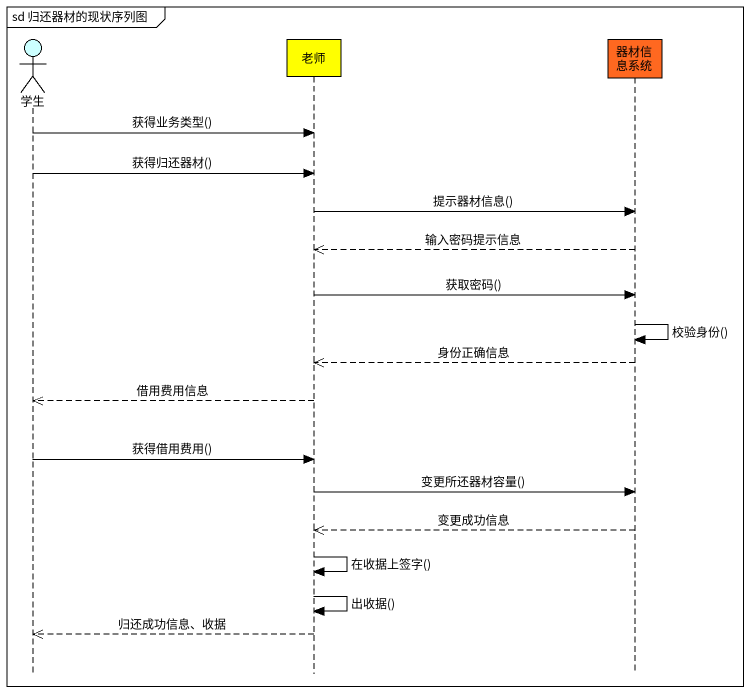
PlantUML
@startuml
mainframe sd 归还器材的现状序列图
hide footbox
actor 学生 #CCFFFF
participant 老师 #FFFF00
participant 器材信息系统 #FF6820

学生 -> 老师 : 获得业务类型()
学生 -> 老师 : 获得归还器材()
老师 -> 器材信息系统 : 提示器材信息()
器材信息系统 -->> 老师 : 输入密码提示信息
老师 -> 器材信息系统 : 获取密码()
器材信息系统 -> 器材信息系统 : 校验身份()
器材信息系统 -->> 老师 : 身份正确信息
老师 -->> 学生 : 借用费用信息
学生 -> 老师 : 获得借用费用()
老师 -> 器材信息系统 : 变更所还器材容量()
器材信息系统 -->> 老师 : 变更成功信息
老师 -> 老师 : 在收据上签字()
老师 -> 老师 : 出收据()
老师 -->> 学生 : 归还成功信息、收据
@enduml
